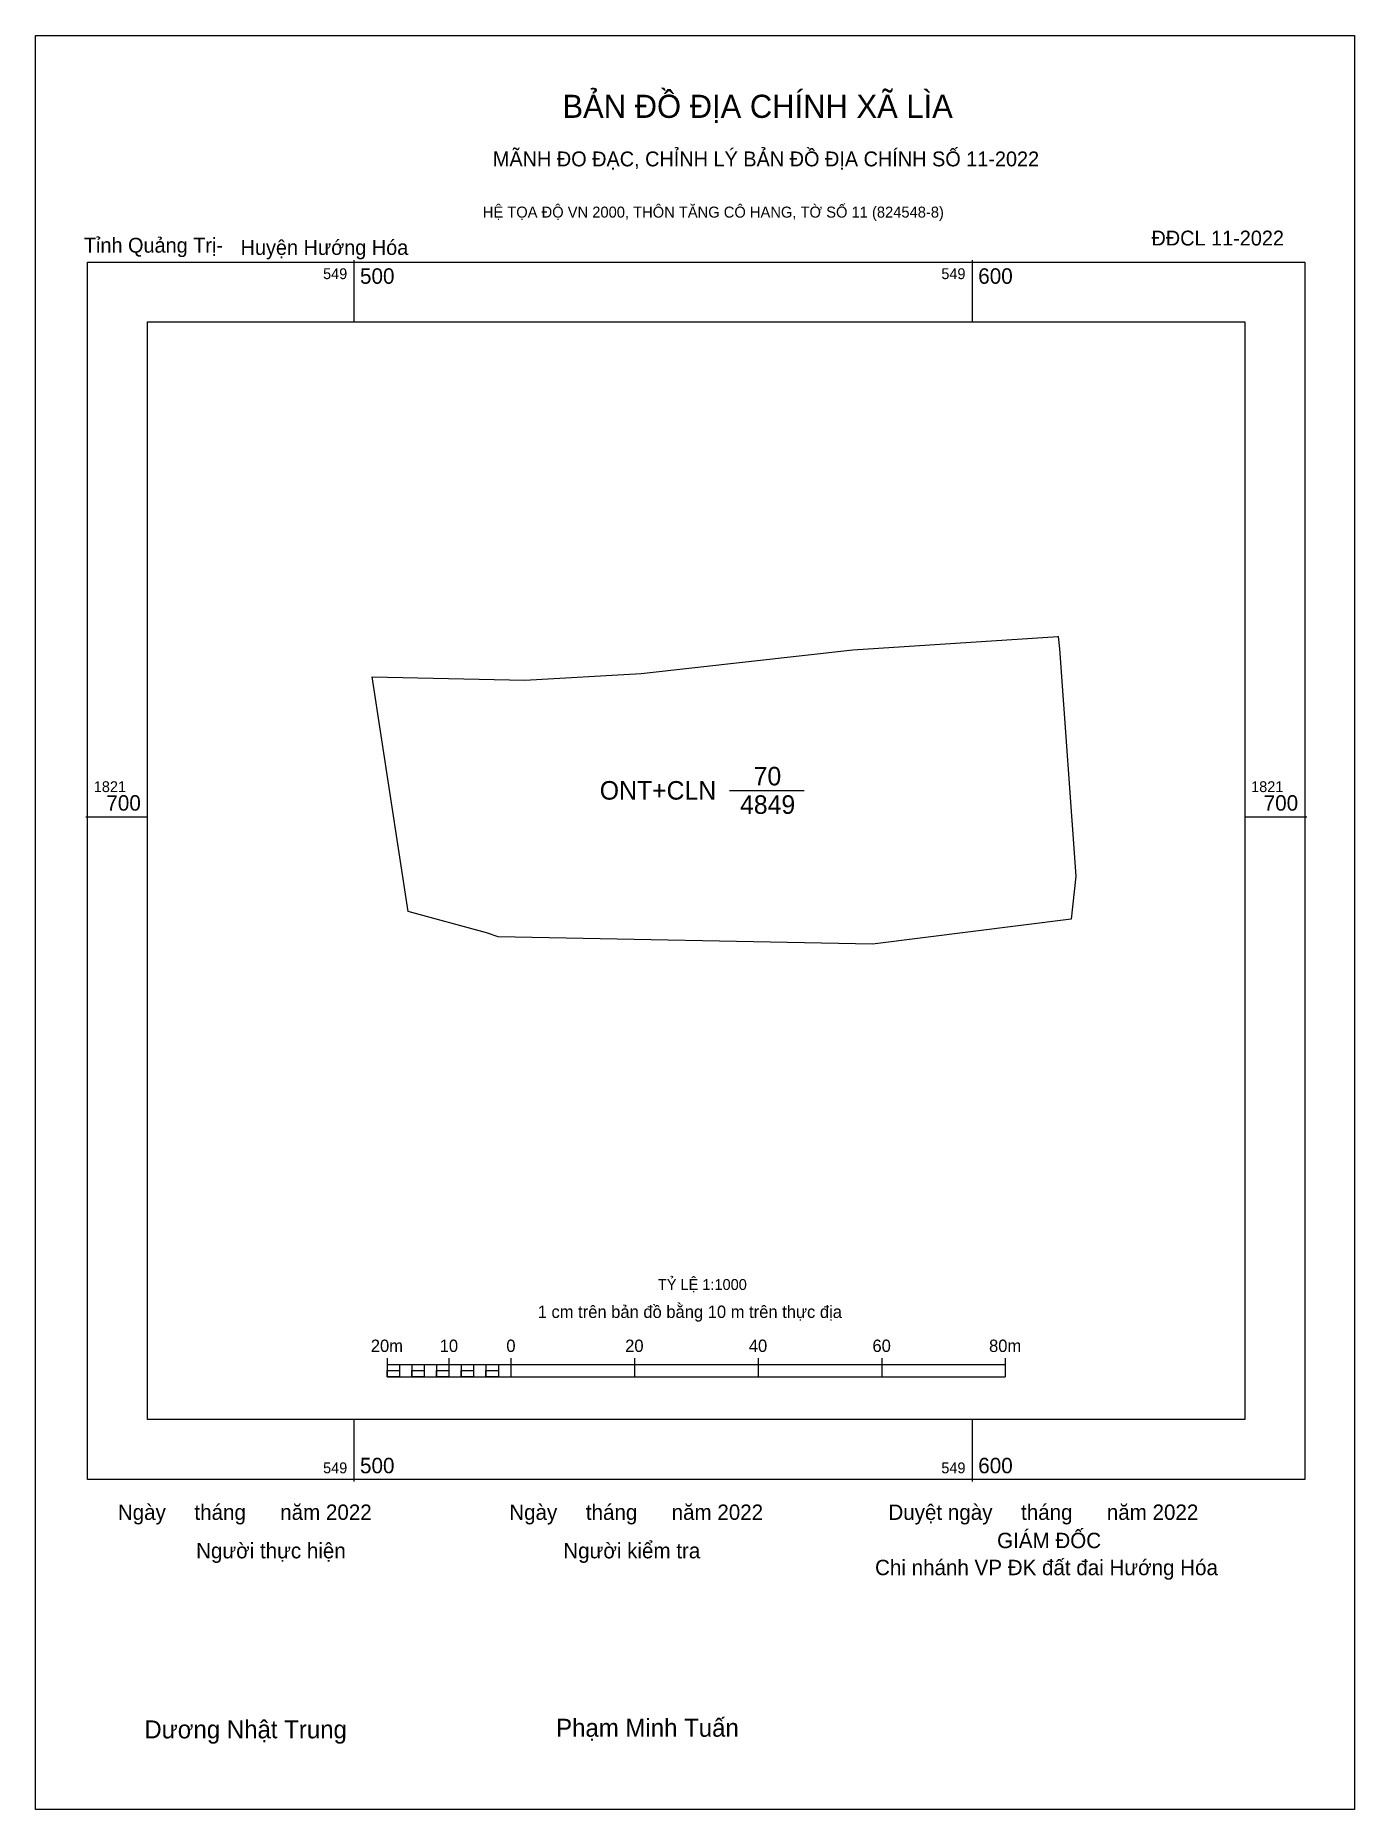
# Model space of a CAD drawing. Extents: x 549449 to 549662, y 1821539 to 1821826.
import ezdxf

# ---------------------------------------------------------------- set-up
doc = ezdxf.new("R2010")
doc.units = 0
for name, color, linetype in [('Level 10', 7, 'Continuous'), ('Level 13', 7, 'Continuous'), ('Level 15', 7, 'Continuous'), ('Level 27', 7, 'Continuous'), ('Level 6', 7, 'Continuous'), ('Level 62', 7, 'Continuous'), ('Level 63', 7, 'Continuous'), ('Level 9', 7, 'Continuous')]:
    doc.layers.add(name, color=color, linetype=linetype)

msp = doc.modelspace()

# ---------------------------------------------------------------- linework, layer by layer
at = {"layer": 'Level 10'}
msp.add_line((549560.78, 1821704.28), (549572.83, 1821704.28), dxfattribs=at)
msp.add_lwpolyline([(549583.91, 1821679.38), (549523.33, 1821680.57), (549521.46, 1821681.21), (549508.77, 1821684.67), (549502.96, 1821722.66), (549527.66, 1821722.11), (549546.47, 1821723.16), (549580.69, 1821726.98), (549613.95, 1821729.18), (549614.12, 1821727.15), (549616.8, 1821690.42), (549616.01, 1821683.47)], close=True, dxfattribs=at)
at = {"layer": 'Level 15'}
msp.add_lwpolyline([(549448.51, 1821826.37), (549661.86, 1821826.37), (549661.86, 1821539.45), (549448.51, 1821539.45)], close=True, dxfattribs=at)
at = {"layer": 'Level 27'}
for p, q in [((549613.95, 1821729.18), (549613.95, 1821729.19)), ((549502.96, 1821722.66), (549502.97, 1821722.66)), ((549616.01, 1821683.47), (549616.01, 1821683.46)), ((549523.33, 1821680.57), (549523.32, 1821680.57))]:
    msp.add_line(p, q, dxfattribs=at)
at = {"layer": 'Level 62'}
msp.add_lwpolyline([(549466.63, 1821780.03), (549644.14, 1821780.03), (549644.14, 1821602.51), (549466.63, 1821602.51)], close=True, dxfattribs=at)
at = {"layer": 'Level 63'}
for p, q in [((549500, 1821790.03), (549500, 1821780.03)), ((549600, 1821790.03), (549600, 1821780.03)), ((549456.63, 1821700), (549466.63, 1821700)), ((549644.14, 1821700), (549654.14, 1821700)), ((549505.38, 1821612.45), (549505.38, 1821609.45)), ((549515.38, 1821612.45), (549515.38, 1821609.45)), ((549525.38, 1821612.45), (549525.38, 1821609.45)), ((549545.38, 1821612.45), (549545.38, 1821609.45)), ((549565.38, 1821612.45), (549565.38, 1821609.45)), ((549585.38, 1821612.45), (549585.38, 1821609.45)), ((549605.38, 1821612.45), (549605.38, 1821609.45)), ((549505.38, 1821611.45), (549605.38, 1821611.45)), ((549505.38, 1821609.45), (549605.38, 1821609.45)), ((549507.38, 1821611.45), (549507.38, 1821609.45)), ((549509.38, 1821611.45), (549509.38, 1821609.45)), ((549511.38, 1821611.45), (549511.38, 1821609.45)), ((549513.38, 1821611.45), (549513.38, 1821609.45)), ((549515.38, 1821611.45), (549515.38, 1821609.45)), ((549517.38, 1821611.45), (549517.38, 1821609.45)), ((549519.38, 1821611.45), (549519.38, 1821609.45)), ((549521.38, 1821611.45), (549521.38, 1821609.45)), ((549523.38, 1821611.45), (549523.38, 1821609.45)), ((549525.38, 1821611.45), (549525.38, 1821609.45)), ((549500, 1821602.51), (549500, 1821592.51)), ((549600, 1821602.51), (549600, 1821592.51))]:
    msp.add_line(p, q, dxfattribs=at)
for points in [[(549456.94, 1821789.71), (549653.82, 1821789.71), (549653.82, 1821592.83), (549456.94, 1821592.83)], [(549505.38, 1821610.45), (549507.38, 1821610.45), (549507.38, 1821609.45), (549505.38, 1821609.45)], [(549505.38, 1821610.45), (549507.38, 1821610.45), (549507.38, 1821609.45), (549505.38, 1821609.45)], [(549509.38, 1821610.45), (549511.38, 1821610.45), (549511.38, 1821609.45), (549509.38, 1821609.45)], [(549513.38, 1821610.45), (549515.38, 1821610.45), (549515.38, 1821609.45), (549513.38, 1821609.45)], [(549517.38, 1821610.45), (549519.38, 1821610.45), (549519.38, 1821609.45), (549517.38, 1821609.45)], [(549521.38, 1821610.45), (549523.38, 1821610.45), (549523.38, 1821609.45), (549521.38, 1821609.45)]]:
    msp.add_lwpolyline(points, close=True, dxfattribs=at)

# ---------------------------------------------------------------- texts
at = {"layer": 'Level 13'}
for s, p in [('70', (549564.67, 1821705.08)), ('ONT+CLN', (549539.78, 1821702.78)), ('4849', (549562.47, 1821700.48))]:
    msp.add_text(s, height=3, dxfattribs=at).set_placement(p)
at = {"layer": 'Level 6'}
msp.add_text('TỶ LỆ 1:1000', height=1.7579, dxfattribs=at).set_placement((549549.19, 1821623.48))
at = {"layer": 'Level 63'}
for s, height, p in [('BẢN ĐỒ ĐỊA CHÍNH XÃ LÌA', 3.7437, (549533.74, 1821813.04)), ('MÃNH ĐO ĐẠC, CHỈNH LÝ BẢN ĐỒ ĐỊA CHÍNH SỐ 11-2022', 2.4022, (549522.49, 1821805.2)), ('HỆ TỌA ĐỘ VN 2000, THÔN TĂNG CÔ HANG, TỜ SỐ 11 (824548-8)', 1.7782, (549520.86, 1821796.91)), ('549', 1.75, (549495.03, 1821786.96)), ('500', 2.5, (549501, 1821786.21)), ('549', 1.75, (549595.03, 1821786.96)), ('600', 2.5, (549601, 1821786.21)), ('1821', 1.75, (549457.94, 1821704)), ('700', 2.5, (549459.97, 1821701)), ('1821', 1.75, (549645.14, 1821704)), ('700', 2.5, (549647.17, 1821701)), ('1 cm trên bản đồ bằng 10 m trên thực địa', 2, (549529.74, 1821618.95)), ('20m', 2, (549502.75, 1821613.45)), ('10', 2, (549513.89, 1821613.45)), ('0', 2, (549524.67, 1821613.45)), ('20', 2, (549543.89, 1821613.45)), ('40', 2, (549563.89, 1821613.45)), ('60', 2, (549583.89, 1821613.45)), ('80m', 2, (549602.75, 1821613.45)), ('549', 1.75, (549495.03, 1821593.83)), ('500', 2.5, (549501, 1821593.83)), ('549', 1.75, (549595.03, 1821593.83)), ('600', 2.5, (549601, 1821593.83)), ('Ngày     tháng      năm 2022', 2.4883, (549461.83, 1821586.29)), ('Ngày     tháng      năm 2022', 2.4883, (549525.14, 1821586.29)), ('Duyệt ngày     tháng      năm 2022', 2.4883, (549586.47, 1821586.29)), ('Người kiểm tra', 2.4883, (549533.88, 1821580.07)), ('GIÁM ĐỐC', 2.488, (549604.05, 1821581.72)), ('Người thực hiện', 2.4883, (549474.49, 1821580.07)), ('Chi nhánh VP ĐK đất đai Hướng Hóa', 2.4883, (549584.31, 1821577.35)), ('Phạm Minh Tuấn', 2.9024, (549532.72, 1821551.22)), ('Dương Nhật Trung', 2.9024, (549466.12, 1821550.96))]:
    msp.add_text(s, height=height, dxfattribs=at).set_placement(p)
at = {"layer": 'Level 9'}
for s, p in [('Tỉnh Quảng Trị-', (549456.34, 1821791.24)), ('Huyện Hướng Hóa', (549481.69, 1821790.88)), ('ĐĐCL 11-2022', (549629.02, 1821792.4))]:
    msp.add_text(s, height=2.4022, dxfattribs=at).set_placement(p)

doc.saveas('drawing.dxf')
